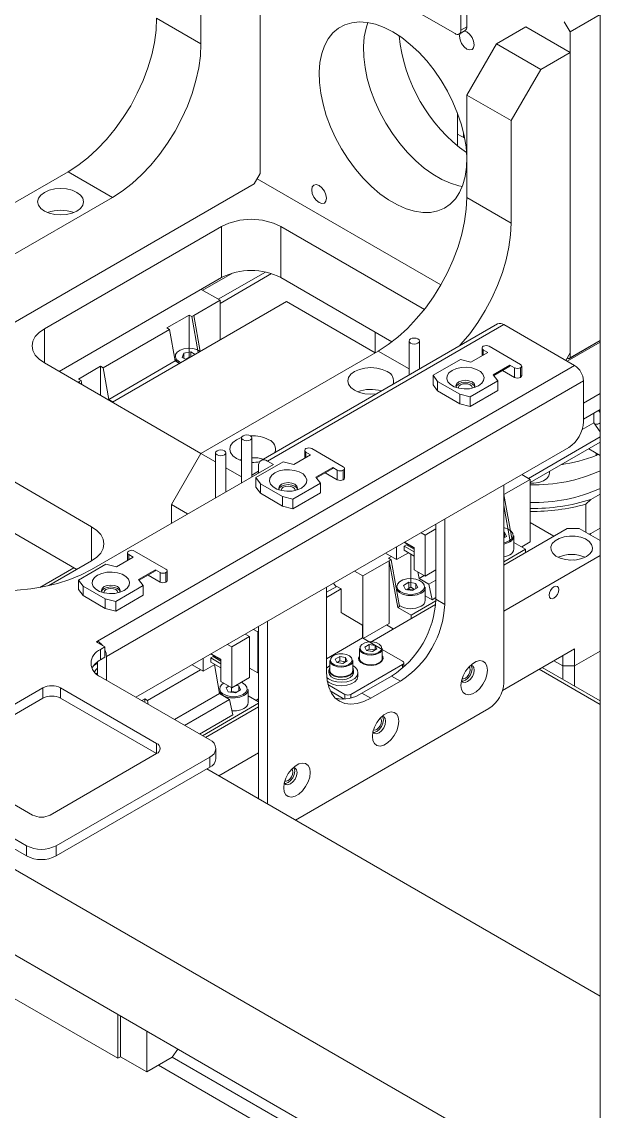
# Model space of a CAD drawing. Header units: millimetres. Extents: x 169 to 14583, y -399 to 10804.
# Drawn here: x 3307 to 3445.5, y 7965 to 8225.6 of the extents above; entities that cross this region are included whole.
import ezdxf

# ---------------------------------------------------------------- set-up
doc = ezdxf.new("R2010")
doc.units = ezdxf.units.MM
doc.header["$LTSCALE"] = 35

msp = doc.modelspace()

# ---------------------------------------------------------------- linework, layer by layer
at = {"color": 7, "linetype": 'Continuous', "lineweight": 18}
for p, q in [((3445.484, 7869.687), (3445.484, 8346.296)), ((3364.061, 8261.184), (3364.061, 8189.329)), ((3349.919, 8220.359), (3349.919, 8244.855)), ((3378.203, 8241.589), (3410.73, 8222.812)), ((3412.144, 8223.628), (3412.144, 8237.65)), ((3413.559, 8224.445), (3413.559, 8238.466)), ((3445.484, 8227.366), (3438.307, 8223.222)), ((3339.312, 8226.482), (3349.919, 8220.359)), ((3412.144, 8223.628), (3413.559, 8224.445)), ((3420.63, 8220.364), (3427.701, 8224.446)), ((3427.701, 8224.446), (3438.307, 8218.323)), ((3438.307, 8223.222), (3436.893, 8225.672)), ((3411.73, 8222.713), (3413.144, 8223.529)), ((3438.307, 8223.222), (3438.307, 8145.243)), ((3413.559, 8208.117), (3420.63, 8220.364)), ((3420.63, 8220.364), (3431.236, 8214.241)), ((3431.236, 8214.241), (3438.307, 8218.323)), ((3438.307, 8218.323), (3438.307, 8146.467)), ((3431.236, 8214.241), (3424.165, 8201.994)), ((3424.165, 8201.994), (3413.559, 8208.117)), ((3413.559, 8183.62), (3413.559, 8208.117)), ((3411.295, 8195.982), (3411.295, 8203.9)), ((3424.165, 8177.497), (3424.165, 8201.994)), ((3411.295, 8198.797), (3413.044, 8197.787)), ((3412.793, 8198.985), (3412.793, 8197.932)), ((3275.673, 8165.247), (3318.099, 8189.739)), ((3328.706, 8183.616), (3318.099, 8189.739)), ((3362.647, 8186.879), (3364.061, 8189.329)), ((3407.344, 8162.709), (3363.354, 8188.104)), ((3362.647, 8186.879), (3291.714, 8145.93)), ((3286.279, 8159.124), (3328.706, 8183.616)), ((3413.559, 8183.62), (3424.165, 8177.497)), ((3312.442, 8152.182), (3354.869, 8176.674)), ((3354.869, 8164.426), (3354.869, 8176.674)), ((3369.011, 8176.674), (3403.386, 8156.83)), ((3369.011, 8176.674), (3369.011, 8164.426)), ((3315.98, 8141.976), (3354.869, 8164.426)), ((3357.435, 8165.498), (3350.344, 8161.404)), ((3365.337, 8165.774), (3354.057, 8159.261)), ((3366.796, 8165.391), (3354.48, 8158.281)), ((3366.796, 8165.391), (3354.48, 8158.281)), ((3369.011, 8164.426), (3395.622, 8149.064)), ((3349.989, 8161.609), (3354.48, 8159.017)), ((3354.48, 8159.017), (3348.187, 8155.384)), ((3354.48, 8159.017), (3354.48, 8149.506)), ((3370.425, 8158.711), (3328.708, 8134.628)), ((3391.634, 8146.467), (3370.425, 8158.711)), ((3347.091, 8155.486), (3341.787, 8152.424)), ((3347.727, 8155.118), (3347.091, 8155.486)), ((3347.091, 8145.442), (3347.091, 8155.486)), ((3348.187, 8155.384), (3347.727, 8155.118)), ((3347.727, 8155.118), (3349.277, 8146.503)), ((3348.187, 8155.384), (3349.736, 8146.768)), ((3312.442, 8152.182), (3312.442, 8144.018)), ((3342.424, 8152.057), (3326.514, 8142.872)), ((3341.787, 8152.424), (3342.424, 8152.057)), ((3343.784, 8144.494), (3342.424, 8152.057)), ((3420.898, 8153.358), (3364.329, 8120.702)), ((3422.397, 8153.21), (3365.829, 8120.553)), ((3391.638, 8151.364), (3391.638, 8146.47)), ((3422.397, 8153.21), (3439.368, 8143.413)), ((3399.722, 8149.249), (3399.722, 8141.134)), ((3402.222, 8142.577), (3402.222, 8149.249)), ((3445.484, 8148.978), (3437.607, 8144.43)), ((3445.484, 8149.386), (3437.954, 8145.038)), ((3438.307, 8145.243), (3445.484, 8149.386)), ((3345.387, 8145.363), (3345.813, 8146.357)), ((3345.813, 8146.357), (3347.516, 8146.641)), ((3345.813, 8145.127), (3345.813, 8146.357)), ((3348.535, 8146.075), (3347.516, 8146.641)), ((3347.516, 8145.486), (3347.516, 8146.641)), ((3349.919, 8122.386), (3392.345, 8146.878)), ((3399.722, 8142.62), (3392.345, 8146.878)), ((3414.549, 8144.23), (3418.579, 8146.556)), ((3417.19, 8147.597), (3417.19, 8145.755)), ((3418.579, 8146.556), (3417.483, 8147.189)), ((3417.483, 8147.189), (3417.483, 8145.924)), ((3418.897, 8148.006), (3426.393, 8143.679)), ((3437.25, 8144.636), (3438.307, 8146.467)), ((3349.918, 8122.384), (3312.442, 8144.018)), ((3325.877, 8143.24), (3320.574, 8140.178)), ((3325.17, 8077.488), (3439.368, 8143.413)), ((3326.514, 8142.872), (3325.877, 8143.24)), ((3325.877, 8136.262), (3325.877, 8143.24)), ((3343.784, 8144.494), (3327.874, 8135.31)), ((3344.791, 8143.913), (3343.784, 8144.494)), ((3344.803, 8144.274), (3345.136, 8144.112)), ((3345.387, 8145.363), (3346.364, 8144.821)), ((3347.091, 8145.442), (3346.185, 8144.92)), ((3347.265, 8145.341), (3347.091, 8145.442)), ((3405.462, 8141.066), (3412.038, 8144.862)), ((3412.038, 8144.862), (3414.549, 8144.23)), ((3423.882, 8143.495), (3419.852, 8141.168)), ((3419.981, 8140.998), (3423.882, 8143.25)), ((3424.978, 8142.862), (3423.882, 8143.495)), ((3423.882, 8143.495), (3423.882, 8143.25)), ((3426.686, 8140.984), (3426.686, 8143.27)), ((3437.954, 8145.038), (3437.6, 8145.243)), ((3437.954, 8145.038), (3438.307, 8145.243)), ((3326.514, 8142.872), (3327.874, 8135.31)), ((3406.558, 8139.617), (3405.462, 8141.066)), ((3405.462, 8141.066), (3405.462, 8138.78)), ((3419.852, 8141.168), (3420.948, 8139.719)), ((3422.114, 8142.229), (3424.978, 8140.576)), ((3424.978, 8140.576), (3424.978, 8142.862)), ((3426.393, 8142.862), (3426.393, 8140.576)), ((3320.751, 8139.546), (3320.47, 8139.384)), ((3320.574, 8140.178), (3321.21, 8139.811)), ((3321.21, 8139.811), (3320.751, 8139.546)), ((3320.751, 8139.222), (3320.751, 8139.546)), ((3320.751, 8139.546), (3320.816, 8139.184)), ((3321.382, 8138.857), (3321.21, 8139.811)), ((3441.489, 8139.739), (3327.292, 8073.814)), ((3405.462, 8138.78), (3406.558, 8137.331)), ((3411.862, 8136.555), (3406.558, 8139.617)), ((3406.558, 8139.617), (3406.558, 8137.331)), ((3420.948, 8139.719), (3414.372, 8135.923)), ((3420.948, 8139.719), (3420.948, 8137.433)), ((3441.489, 8139.739), (3441.489, 8129.94)), ((3411.862, 8134.269), (3406.558, 8137.331)), ((3414.372, 8135.923), (3411.862, 8136.555)), ((3411.862, 8136.555), (3411.862, 8134.269)), ((3420.948, 8137.433), (3414.372, 8133.636)), ((3414.372, 8135.923), (3414.372, 8133.636)), ((3445.484, 8136.729), (3441.489, 8134.423)), ((3327.874, 8135.31), (3328.881, 8134.728)), ((3411.862, 8134.269), (3414.372, 8133.636)), ((3445.484, 8132.892), (3441.489, 8130.585)), ((3443.964, 8132.014), (3443.964, 8129.727)), ((3445.061, 8132.647), (3445.484, 8132.197)), ((3443.964, 8129.727), (3441.191, 8128.126)), ((3443.964, 8129.727), (3445.484, 8127.533)), ((3359.629, 8126.104), (3359.629, 8115.342)), ((3362.129, 8116.785), (3362.129, 8126.104)), ((3445.484, 8126.319), (3428.303, 8116.4)), ((3445.484, 8125.094), (3428.726, 8115.419)), ((3445.484, 8125.094), (3428.726, 8115.419)), ((3291.229, 8123.608), (3323.756, 8104.83)), ((3334.365, 8064.016), (3437.954, 8123.816)), ((3342.848, 8110.138), (3349.919, 8122.386)), ((3349.919, 8122.386), (3353.407, 8120.372)), ((3353.407, 8122.512), (3353.407, 8111.749)), ((3355.907, 8113.193), (3355.907, 8122.512)), ((3374.764, 8123.105), (3374.764, 8121.262)), ((3376.153, 8122.064), (3375.057, 8122.697)), ((3375.057, 8122.697), (3375.057, 8121.431)), ((3376.471, 8123.513), (3383.966, 8119.186)), ((3445.484, 8121.906), (3442.724, 8123.5)), ((3444.516, 8122.466), (3444.516, 8121.876)), ((3363.036, 8116.574), (3369.612, 8120.37)), ((3365.829, 8120.553), (3367.243, 8119.737)), ((3369.612, 8120.37), (3372.122, 8119.737)), ((3372.122, 8119.737), (3376.153, 8122.064)), ((3444.516, 8121.876), (3445.026, 8122.171)), ((3367.243, 8119.737), (3323.756, 8094.632)), ((3355.907, 8118.929), (3359.629, 8116.78)), ((3362.129, 8117.188), (3363.708, 8118.1)), ((3363.708, 8117.696), (3363.708, 8119.328)), ((3381.456, 8119.003), (3377.425, 8116.676)), ((3377.554, 8116.505), (3381.456, 8118.758)), ((3379.688, 8117.737), (3382.552, 8116.084)), ((3382.552, 8118.37), (3381.456, 8119.003)), ((3381.456, 8119.003), (3381.456, 8118.758)), ((3382.552, 8116.084), (3382.552, 8118.37)), ((3383.966, 8118.37), (3383.966, 8116.084)), ((3384.259, 8116.492), (3384.259, 8118.778)), ((3426.705, 8117.322), (3428.726, 8116.155)), ((3433.365, 8117.68), (3433.365, 8118.097)), ((3284.158, 8115.442), (3320.219, 8094.624)), ((3364.132, 8115.125), (3363.036, 8116.574)), ((3363.036, 8116.574), (3363.036, 8114.288)), ((3369.435, 8112.063), (3364.132, 8115.125)), ((3364.132, 8115.125), (3364.132, 8112.838)), ((3378.521, 8115.227), (3371.945, 8111.43)), ((3377.425, 8116.676), (3378.521, 8115.227)), ((3378.521, 8115.227), (3378.521, 8112.94)), ((3422.397, 8067.473), (3422.397, 8114.836)), ((3428.726, 8116.155), (3422.433, 8112.522)), ((3428.726, 8116.155), (3428.726, 8101.184)), ((3363.036, 8114.288), (3364.132, 8112.838)), ((3369.435, 8109.777), (3364.132, 8112.838)), ((3371.945, 8111.43), (3369.435, 8112.063)), ((3369.435, 8112.063), (3369.435, 8109.777)), ((3378.521, 8112.94), (3371.945, 8109.144)), ((3422.433, 8112.522), (3422.397, 8112.502)), ((3422.433, 8112.522), (3424.391, 8101.636)), ((3443.269, 8111.358), (3445.484, 8112.637)), ((3346.732, 8107.896), (3342.848, 8110.138)), ((3342.848, 8105.654), (3342.848, 8110.138)), ((3369.435, 8109.777), (3371.945, 8109.144)), ((3371.945, 8111.43), (3371.945, 8109.144)), ((3422.397, 8109.898), (3423.948, 8101.277)), ((3443.269, 8111.358), (3442.051, 8110.247)), ((3442.051, 8110.247), (3442.051, 8103.481)), ((3323.756, 8096.666), (3323.756, 8104.83)), ((3406.134, 8104.299), (3403.588, 8102.829)), ((3406.134, 8105.447), (3406.134, 8087.479)), ((3408.255, 8106.672), (3408.255, 8086.255)), ((3422.397, 8095.641), (3437.6, 8104.418)), ((3434.418, 8102.58), (3428.726, 8105.866)), ((3440.429, 8104.418), (3437.6, 8104.418)), ((3445.484, 8101.499), (3440.429, 8104.418)), ((3445.484, 8104.472), (3443.269, 8103.193)), ((3403.588, 8102.829), (3402.594, 8103.404)), ((3403.588, 8093.031), (3403.588, 8102.829)), ((3422.591, 8103.509), (3422.397, 8103.539)), ((3422.397, 8102.144), (3423.049, 8102.521)), ((3422.591, 8103.509), (3423.049, 8102.521)), ((3422.591, 8102.256), (3422.591, 8103.509)), ((3424.837, 8099.519), (3424.837, 8102.622)), ((3442.763, 8103.07), (3443.269, 8103.193)), ((3442.809, 8103.044), (3443.269, 8103.193)), ((3443.269, 8103.193), (3442.991, 8102.939)), ((3334.044, 8099.021), (3341.54, 8094.694)), ((3396.729, 8096.991), (3396.729, 8100.018)), ((3398.563, 8101.076), (3400.972, 8099.685)), ((3400.972, 8099.685), (3398.563, 8101.076)), ((3399.134, 8100.501), (3398.568, 8100.175)), ((3398.568, 8100.175), (3398.568, 8099.195)), ((3400.972, 8098.787), (3398.568, 8100.175)), ((3400.972, 8097.807), (3398.568, 8099.195)), ((3400.972, 8099.849), (3398.704, 8101.158)), ((3400.972, 8099.44), (3399.134, 8100.501)), ((3400.972, 8099.849), (3400.972, 8094.541)), ((3422.397, 8096.458), (3427.63, 8099.479)), ((3424.837, 8101.091), (3427.63, 8099.479)), ((3428.726, 8101.184), (3426.701, 8100.015)), ((3427.63, 8099.479), (3427.63, 8098.662)), ((3323.756, 8096.666), (3313.531, 8090.763)), ((3329.696, 8095.245), (3333.726, 8097.572)), ((3332.337, 8098.613), (3332.337, 8096.77)), ((3333.726, 8097.572), (3332.63, 8098.205)), ((3332.63, 8098.205), (3332.63, 8096.939)), ((3394.997, 8096.684), (3388.704, 8093.051)), ((3394.113, 8098.508), (3394.113, 8098.501)), ((3394.113, 8098.501), (3396.729, 8096.991)), ((3395.492, 8097.705), (3394.82, 8097.317)), ((3394.82, 8097.317), (3395.457, 8096.949)), ((3395.457, 8096.949), (3394.997, 8096.684)), ((3394.997, 8081.713), (3394.997, 8096.684)), ((3394.997, 8096.684), (3397.013, 8085.477)), ((3397.473, 8085.742), (3395.457, 8096.949)), ((3399.558, 8098.623), (3396.729, 8096.991)), ((3400.124, 8090.335), (3400.124, 8098.297)), ((3422.397, 8084.62), (3445.484, 8097.948)), ((3311.361, 8090.325), (3319.513, 8095.031)), ((3320.609, 8092.082), (3327.186, 8095.878)), ((3327.186, 8095.878), (3329.696, 8095.245)), ((3339.03, 8094.51), (3334.999, 8092.184)), ((3335.128, 8092.013), (3339.03, 8094.265)), ((3340.126, 8093.878), (3339.03, 8094.51)), ((3339.03, 8094.51), (3339.03, 8094.265)), ((3340.126, 8091.591), (3340.126, 8093.878)), ((3341.54, 8093.878), (3341.54, 8091.591)), ((3341.833, 8092), (3341.833, 8094.286)), ((3386.682, 8094.218), (3388.704, 8093.051)), ((3400.972, 8094.541), (3403.588, 8093.031)), ((3401.833, 8094.044), (3402.12, 8092.448)), ((3406.134, 8094.5), (3403.588, 8093.031)), ((3321.705, 8090.632), (3320.609, 8092.082)), ((3320.609, 8092.082), (3320.609, 8089.795)), ((3334.999, 8092.184), (3336.095, 8090.735)), ((3337.262, 8093.245), (3340.126, 8091.591)), ((3382.263, 8090.477), (3381.674, 8091.327)), ((3388.704, 8093.051), (3388.704, 8078.15)), ((3399.665, 8091.528), (3398.411, 8090.804)), ((3401.377, 8091.263), (3399.665, 8091.528)), ((3399.665, 8089.895), (3399.665, 8091.528)), ((3401.377, 8091.263), (3401.836, 8090.275)), ((3401.377, 8090.01), (3401.377, 8091.263)), ((3403.359, 8093.163), (3402.12, 8092.448)), ((3402.12, 8092.448), (3404.492, 8091.079)), ((3406.134, 8092.027), (3404.492, 8091.079)), ((3405.25, 8087.375), (3404.492, 8091.079)), ((3320.609, 8089.795), (3321.705, 8088.346)), ((3327.009, 8087.571), (3321.705, 8090.632)), ((3321.705, 8090.632), (3321.705, 8088.346)), ((3336.095, 8090.735), (3329.519, 8086.938)), ((3336.095, 8090.735), (3336.095, 8088.448)), ((3382.411, 8090.562), (3379.971, 8089.154)), ((3379.971, 8069.927), (3379.971, 8090.344)), ((3383.471, 8089.95), (3379.971, 8087.929)), ((3383.471, 8089.95), (3382.411, 8090.562)), ((3383.471, 8089.95), (3383.471, 8084.572)), ((3398.87, 8089.816), (3398.411, 8090.804)), ((3400.582, 8089.551), (3398.87, 8089.816)), ((3400.124, 8090.335), (3399.149, 8089.772)), ((3399.665, 8089.895), (3399.388, 8089.736)), ((3400.859, 8089.71), (3399.665, 8089.895)), ((3401.032, 8089.81), (3400.124, 8090.335)), ((3400.582, 8089.551), (3401.836, 8090.275)), ((3403.624, 8087.273), (3403.624, 8090.376)), ((3327.009, 8085.285), (3321.705, 8088.346)), ((3329.519, 8086.938), (3327.009, 8087.571)), ((3327.009, 8087.571), (3327.009, 8085.285)), ((3336.095, 8088.448), (3329.519, 8084.652)), ((3329.519, 8086.938), (3329.519, 8084.652)), ((3390.401, 8077.17), (3406.081, 8086.222)), ((3400.194, 8083.64), (3406.128, 8087.066)), ((3405.25, 8087.375), (3403.624, 8088.314)), ((3406.134, 8087.886), (3405.25, 8087.375)), ((3406.134, 8087.479), (3408.255, 8086.255)), ((3327.009, 8085.285), (3329.519, 8084.652)), ((3383.678, 8084.114), (3388.391, 8081.393)), ((3397.473, 8085.742), (3397.013, 8085.477)), ((3397.013, 8085.477), (3400.194, 8083.64)), ((3400.194, 8083.64), (3400.194, 8082.824)), ((3363.708, 8039.728), (3363.708, 8080.955)), ((3365.829, 8038.503), (3365.829, 8082.18)), ((3388.598, 8078.211), (3388.598, 8080.935)), ((3394.997, 8081.713), (3388.765, 8078.115)), ((3395.951, 8080.374), (3394.315, 8081.319)), ((3357.273, 8076.092), (3361.516, 8078.541)), ((3360.521, 8079.115), (3361.516, 8078.541)), ((3361.516, 8078.541), (3361.516, 8068.743)), ((3363.495, 8079.684), (3362.501, 8080.258)), ((3363.708, 8079.807), (3363.495, 8079.684)), ((3363.495, 8069.886), (3363.495, 8079.684)), ((3388.598, 8078.211), (3379.971, 8073.231)), ((3393.308, 8075.492), (3388.598, 8078.211)), ((3224.761, 8076.672), (3308.2, 8028.503)), ((3324.817, 8077.284), (3325.17, 8077.488)), ((3326.938, 8076.059), (3324.817, 8077.284)), ((3325.17, 8077.488), (3325.17, 8077.08)), ((3325.877, 8075.447), (3326.938, 8076.059)), ((3325.877, 8075.447), (3325.877, 8072.997)), ((3326.938, 8076.059), (3326.938, 8073.61)), ((3356.278, 8076.666), (3357.273, 8076.092)), ((3357.273, 8076.092), (3357.273, 8066.294)), ((3387.828, 8075.681), (3387.828, 8073.354)), ((3390.195, 8076.628), (3389.15, 8076.024)), ((3389.533, 8075.2), (3389.15, 8076.024)), ((3390.195, 8075.566), (3389.555, 8075.197)), ((3391.623, 8076.407), (3390.195, 8076.628)), ((3390.195, 8075.566), (3390.195, 8076.628)), ((3391.6, 8075.349), (3390.195, 8075.566)), ((3390.96, 8074.979), (3392.005, 8075.583)), ((3391.623, 8076.407), (3392.005, 8075.583)), ((3391.623, 8075.362), (3391.623, 8076.407)), ((3393.328, 8073.354), (3393.328, 8075.681)), ((3398.179, 8072.68), (3393.328, 8075.481)), ((3439.368, 8075.636), (3422.102, 8065.669)), ((3439.368, 8075.636), (3439.368, 8071.554)), ((3224.761, 8074.222), (3308.2, 8026.054)), ((3325.877, 8072.997), (3326.938, 8073.61)), ((3327.292, 8073.814), (3327.292, 8068.099)), ((3350.414, 8073.281), (3350.414, 8070.253)), ((3352.247, 8074.339), (3354.657, 8072.948)), ((3354.657, 8072.948), (3352.247, 8074.339)), ((3352.252, 8073.437), (3352.818, 8073.764)), ((3352.252, 8072.458), (3352.252, 8073.437)), ((3354.657, 8072.05), (3352.252, 8073.437)), ((3354.657, 8073.111), (3352.389, 8074.421)), ((3354.657, 8072.703), (3352.818, 8073.764)), ((3354.657, 8067.804), (3354.657, 8073.111)), ((3380.757, 8072.824), (3380.757, 8070.497)), ((3383.124, 8073.77), (3382.079, 8073.167)), ((3382.461, 8072.343), (3382.079, 8073.167)), ((3384.552, 8073.549), (3383.124, 8073.77)), ((3383.124, 8072.709), (3383.124, 8073.77)), ((3384.552, 8073.549), (3384.934, 8072.725)), ((3384.552, 8072.504), (3384.552, 8073.549)), ((3386.257, 8070.497), (3386.257, 8072.824)), ((3387.628, 8073.354), (3387.628, 8073.19)), ((3390.96, 8074.979), (3389.533, 8075.2)), ((3393.528, 8073.19), (3393.528, 8073.354)), ((3436.54, 8071.554), (3436.54, 8074.004)), ((3439.368, 8071.554), (3445.484, 8075.085)), ((3324.252, 8071.643), (3325.17, 8072.174)), ((3325.17, 8072.53), (3325.17, 8069.383)), ((3349.813, 8070.6), (3337.12, 8063.273)), ((3347.798, 8071.764), (3347.798, 8071.77)), ((3350.414, 8070.253), (3347.798, 8071.764)), ((3350.414, 8070.253), (3353.243, 8071.886)), ((3354.657, 8071.07), (3352.252, 8072.458)), ((3354.391, 8064.895), (3353.143, 8071.829)), ((3361.516, 8071.029), (3363.495, 8069.886)), ((3379.971, 8071.005), (3380.678, 8071.558)), ((3380.557, 8070.497), (3380.557, 8069.925)), ((3380.678, 8071.558), (3380.757, 8071.602)), ((3383.889, 8072.122), (3382.461, 8072.343)), ((3383.124, 8072.709), (3382.484, 8072.339)), ((3384.529, 8072.491), (3383.124, 8072.709)), ((3383.889, 8072.122), (3384.934, 8072.725)), ((3398.179, 8071.864), (3385.805, 8064.72)), ((3386.457, 8069.925), (3386.457, 8070.497)), ((3398.179, 8071.028), (3398.179, 8071.864)), ((3398.472, 8071.289), (3398.472, 8072.272)), ((3430.882, 8070.738), (3445.484, 8062.308)), ((3445.484, 8063.153), (3431.614, 8071.16)), ((3434.418, 8072.779), (3436.54, 8071.554)), ((3439.368, 8071.554), (3436.54, 8071.554)), ((3436.54, 8068.317), (3436.54, 8071.554)), ((3439.368, 8071.554), (3439.368, 8066.684)), ((3324.838, 8069.654), (3325.17, 8069.846)), ((3352.04, 8053.812), (3325.877, 8068.916)), ((3357.273, 8066.294), (3354.657, 8067.804)), ((3357.273, 8066.294), (3361.516, 8068.743)), ((3363.708, 8070.008), (3363.495, 8069.886)), ((3387.507, 8069.108), (3387.507, 8069.925)), ((3395.527, 8069.108), (3388.456, 8065.026)), ((3397.649, 8067.884), (3390.578, 8063.802)), ((3397.649, 8067.884), (3395.527, 8069.108)), ((3312.089, 8066.262), (3286.633, 8051.567)), ((3312.089, 8063.813), (3312.089, 8066.262)), ((3339.312, 8052.996), (3316.331, 8066.262)), ((3316.331, 8066.262), (3316.331, 8063.813)), ((3356.613, 8066.675), (3355.985, 8066.312)), ((3356.443, 8065.324), (3355.985, 8066.312)), ((3358.156, 8065.059), (3356.443, 8065.324)), ((3357.238, 8065.403), (3356.962, 8065.243)), ((3357.238, 8065.403), (3357.238, 8066.314)), ((3358.432, 8065.218), (3357.238, 8065.403)), ((3358.156, 8065.059), (3359.41, 8065.782)), ((3358.951, 8066.771), (3358.28, 8066.875)), ((3358.951, 8066.771), (3359.41, 8065.782)), ((3358.951, 8065.517), (3358.951, 8066.771)), ((3361.197, 8062.781), (3361.197, 8065.884)), ((3384.39, 8064.72), (3380.302, 8067.08)), ((3384.211, 8063.599), (3380.859, 8065.534)), ((3388.456, 8065.026), (3390.578, 8063.802)), ((3312.089, 8063.813), (3286.633, 8049.118)), ((3339.312, 8050.546), (3316.331, 8063.813)), ((3336.484, 8063.64), (3335.75, 8063.216)), ((3337.12, 8063.273), (3336.484, 8063.64)), ((3336.484, 8062.793), (3336.484, 8063.64)), ((3337.12, 8063.273), (3337.29, 8062.327)), ((3354.391, 8064.895), (3343.617, 8058.675)), ((3356.763, 8063.525), (3345.989, 8057.306)), ((3350.283, 8054.827), (3363.708, 8062.577)), ((3356.763, 8063.525), (3354.391, 8064.895)), ((3356.763, 8063.525), (3357.52, 8059.822)), ((3361.197, 8064.353), (3363.708, 8062.904)), ((3363.708, 8063.65), (3363.061, 8063.277)), ((3384.39, 8063.615), (3384.39, 8064.72)), ((3385.805, 8064.72), (3385.805, 8063.884)), ((3357.52, 8059.822), (3349.575, 8055.235)), ((3350.99, 8054.419), (3363.708, 8061.761)), ((3372.558, 8034.619), (3418.862, 8061.349)), ((3427.358, 7952.366), (3243.146, 8058.709)), ((3339.312, 8050.546), (3339.312, 8052.996)), ((3313.857, 8035.851), (3339.312, 8050.546)), ((3315.271, 8028.503), (3352.04, 8049.73)), ((3352.04, 8047.28), (3352.04, 8049.73)), ((3353.505, 8049.321), (3353.505, 8051.771)), ((3354.171, 8045.233), (3363.708, 8050.739)), ((3286.633, 8049.118), (3309.614, 8035.851)), ((3315.271, 8026.054), (3352.04, 8047.28)), ((3445.484, 7992.519), (3351.333, 8046.872)), ((3238.196, 8041.153), (3427.358, 7931.952)), ((3308.2, 8026.054), (3308.2, 8028.503)), ((3315.271, 8028.503), (3315.271, 8026.054)), ((3302.614, 7993.499), (3330.049, 7977.66)), ((3330.049, 7977.66), (3330.049, 7988.128)), ((3330.65, 7987.781), (3330.65, 7978.007)), ((3336.944, 7974.374), (3336.944, 7984.148)), ((3344.402, 7979.842), (3343.06, 7977.905)), ((3330.65, 7978.007), (3330.049, 7977.66)), ((3330.65, 7978.007), (3336.944, 7974.374)), ((3343.06, 7977.905), (3336.944, 7974.374)), ((3343.06, 7977.905), (3441.571, 7921.036)), ((3339.736, 7975.986), (3403.866, 7938.965))]:
    msp.add_line(p, q, dxfattribs=at)
at = {"color": 7, "linetype": 'Continuous', "lineweight": 18, "flags": 128}
for points in [[(3318.099, 8189.739), (3320.474, 8191.265), (3322.82, 8193.079), (3325.105, 8195.159), (3327.303, 8197.479), (3329.385, 8200.009), (3331.325, 8202.719), (3333.099, 8205.574), (3334.684, 8208.537), (3336.061, 8211.572), (3337.212, 8214.641), (3338.122, 8217.704), (3338.781, 8220.724), (3339.179, 8223.662), (3339.312, 8226.482)], [(3395.881, 8223.218), (3397.972, 8221.868), (3400.033, 8220.25), (3402.036, 8218.387), (3403.953, 8216.306), (3405.757, 8214.035), (3407.421, 8211.606), (3408.924, 8209.054), (3410.244, 8206.414), (3411.362, 8203.723), (3412.263, 8201.02), (3412.933, 8198.341), (3413.365, 8195.726), (3413.551, 8193.209), (3413.489, 8190.827), (3413.18, 8188.614), (3412.627, 8186.599), (3411.84, 8184.812), (3410.829, 8183.278), (3409.608, 8182.018), (3408.194, 8181.05), (3406.608, 8180.387), (3404.871, 8180.038), (3403.007, 8180.01), (3401.044, 8180.301), (3399.008, 8180.908), (3396.928, 8181.823), (3394.834, 8183.032), (3392.754, 8184.518), (3390.718, 8186.262), (3388.755, 8188.237), (3386.891, 8190.417), (3385.154, 8192.771), (3383.568, 8195.266), (3382.154, 8197.867), (3380.933, 8200.537), (3379.922, 8203.239), (3379.134, 8205.935), (3378.582, 8208.586), (3378.273, 8211.157), (3378.211, 8213.61), (3378.397, 8215.912), (3378.828, 8218.03), (3379.499, 8219.934), (3380.4, 8221.597), (3381.518, 8222.997), (3382.838, 8224.113), (3384.341, 8224.93), (3386.005, 8225.437), (3387.809, 8225.626), (3389.726, 8225.494), (3391.729, 8225.044), (3393.79, 8224.282), (3395.881, 8223.218)], [(3412.503, 8186.26), (3411.65, 8186.424), (3409.615, 8187.031), (3407.535, 8187.946), (3405.44, 8189.155), (3403.361, 8190.641), (3401.325, 8192.385), (3399.361, 8194.36), (3397.498, 8196.541), (3395.761, 8198.895), (3394.174, 8201.389), (3392.76, 8203.99), (3391.539, 8206.66), (3390.528, 8209.362), (3389.741, 8212.058), (3389.189, 8214.709), (3388.88, 8217.28), (3388.818, 8219.733), (3389.004, 8222.035), (3389.435, 8224.153), (3389.866, 8225.473)], [(3412.503, 8186.26), (3411.65, 8186.424), (3409.615, 8187.031), (3407.535, 8187.946), (3405.44, 8189.155), (3403.361, 8190.641), (3401.325, 8192.385), (3399.361, 8194.36), (3397.498, 8196.541), (3395.761, 8198.895), (3394.174, 8201.389), (3392.76, 8203.99), (3391.539, 8206.66), (3390.528, 8209.362), (3389.741, 8212.058), (3389.189, 8214.709), (3388.88, 8217.28), (3388.818, 8219.733), (3389.004, 8222.035), (3389.435, 8224.153), (3389.866, 8225.473)], [(3412.99, 8223.44), (3413.559, 8223.22), (3414.235, 8222.674), (3414.809, 8221.9), (3415.192, 8221.017), (3415.326, 8220.158), (3415.192, 8219.455), (3414.809, 8219.014), (3414.235, 8218.902), (3413.559, 8219.137), (3412.882, 8219.683), (3412.309, 8220.457), (3411.925, 8221.34), (3411.791, 8222.199), (3411.885, 8222.802)], [(3349.919, 8220.359), (3349.786, 8217.539), (3349.387, 8214.601), (3348.729, 8211.581), (3347.818, 8208.517), (3346.668, 8205.449), (3345.291, 8202.414), (3343.706, 8199.45), (3341.932, 8196.596), (3339.992, 8193.886), (3337.91, 8191.356), (3335.712, 8189.036), (3333.426, 8186.956), (3331.081, 8185.142), (3328.706, 8183.616)], [(3320.221, 8184.841), (3319.081, 8185.346), (3317.755, 8185.663), (3316.331, 8185.771), (3314.908, 8185.663), (3313.581, 8185.346), (3312.442, 8184.841), (3311.568, 8184.183), (3311.019, 8183.418), (3310.831, 8182.596), (3311.019, 8181.774), (3311.568, 8181.008), (3312.442, 8180.351), (3313.581, 8179.846), (3314.908, 8179.529), (3316.331, 8179.421), (3317.755, 8179.529), (3319.081, 8179.846), (3320.221, 8180.351), (3321.095, 8181.008), (3321.644, 8181.774), (3321.831, 8182.596), (3321.644, 8183.418), (3321.095, 8184.183), (3320.221, 8184.841)], [(3378.203, 8186.472), (3378.88, 8185.926), (3379.453, 8185.153), (3379.836, 8184.269), (3379.971, 8183.41), (3379.836, 8182.707), (3379.453, 8182.266), (3378.88, 8182.154), (3378.203, 8182.39), (3377.527, 8182.936), (3376.953, 8183.709), (3376.57, 8184.593), (3376.436, 8185.451), (3376.57, 8186.155), (3376.953, 8186.596), (3377.527, 8186.707), (3378.203, 8186.472)], [(3392.345, 8146.878), (3394.721, 8148.403), (3397.066, 8150.217), (3399.352, 8152.297), (3401.549, 8154.617), (3403.632, 8157.148), (3405.572, 8159.858), (3407.345, 8162.712), (3408.931, 8165.676), (3410.307, 8168.711), (3411.458, 8171.779), (3412.368, 8174.843), (3413.027, 8177.862), (3413.425, 8180.801), (3413.559, 8183.62)], [(3424.165, 8177.497), (3424.032, 8174.678), (3423.633, 8171.739), (3422.975, 8168.72), (3422.064, 8165.656), (3420.914, 8162.588), (3419.537, 8159.552), (3417.952, 8156.589), (3416.178, 8153.735), (3414.238, 8151.025), (3412.156, 8148.494), (3411.821, 8148.118)], [(3312.442, 8144.018), (3311.199, 8144.893), (3310.275, 8145.891), (3309.706, 8146.974), (3309.513, 8148.1), (3309.706, 8149.226), (3310.275, 8150.309), (3311.199, 8151.307), (3312.442, 8152.182)], [(3400.088, 8149.759), (3399.817, 8149.525), (3399.722, 8149.249), (3399.817, 8148.973), (3400.088, 8148.739), (3400.494, 8148.582), (3400.972, 8148.528), (3401.45, 8148.582), (3401.856, 8148.739), (3402.127, 8148.973), (3402.222, 8149.249), (3402.127, 8149.525), (3401.856, 8149.759), (3401.45, 8149.916), (3400.972, 8149.971), (3400.494, 8149.916), (3400.088, 8149.759)], [(3349.749, 8146.775), (3349.739, 8146.784), (3348.956, 8147.219), (3347.971, 8147.483), (3346.891, 8147.549), (3345.832, 8147.408), (3344.91, 8147.077), (3344.224, 8146.59), (3343.848, 8146.002), (3343.824, 8145.375), (3344.154, 8144.778), (3344.803, 8144.274), (3344.803, 8144.274)], [(3394.467, 8141.98), (3393.328, 8142.484), (3392.001, 8142.801), (3390.578, 8142.91), (3389.154, 8142.801), (3387.828, 8142.484), (3386.689, 8141.98), (3385.815, 8141.322), (3385.265, 8140.556), (3385.078, 8139.734), (3385.265, 8138.913), (3385.815, 8138.147), (3386.689, 8137.489), (3387.828, 8136.985), (3389.154, 8136.668), (3390.578, 8136.559), (3391.979, 8136.664)], [(3410.037, 8142.221), (3409.273, 8141.632), (3408.827, 8140.942), (3408.736, 8140.208), (3409.008, 8139.489), (3409.619, 8138.843), (3410.52, 8138.322), (3411.639, 8137.969), (3412.885, 8137.813), (3414.157, 8137.865), (3415.352, 8138.123), (3416.373, 8138.564), (3417.137, 8139.153), (3417.583, 8139.843), (3417.674, 8140.577), (3417.403, 8141.296), (3416.791, 8141.942), (3415.89, 8142.463), (3414.771, 8142.816), (3413.525, 8142.972), (3412.253, 8142.92), (3411.058, 8142.662), (3410.037, 8142.221)], [(3411.614, 8139.49), (3411.126, 8139.069), (3410.955, 8138.572), (3411.103, 8138.109)], [(3411.614, 8139.025), (3411.126, 8138.603), (3410.991, 8138.339)], [(3414.842, 8137.985), (3414.855, 8138.106), (3414.729, 8138.471), (3414.372, 8138.78), (3413.836, 8138.986), (3413.205, 8139.059), (3412.574, 8138.986), (3412.038, 8138.78), (3411.681, 8138.471), (3411.555, 8138.106), (3411.568, 8137.985)], [(3415.307, 8138.109), (3415.455, 8138.572), (3415.284, 8139.069), (3414.796, 8139.49), (3414.066, 8139.772), (3413.205, 8139.871), (3412.344, 8139.772), (3411.614, 8139.49)], [(3415.419, 8138.339), (3415.284, 8138.603), (3414.796, 8139.025), (3414.066, 8139.306), (3413.205, 8139.405), (3412.344, 8139.306), (3411.614, 8139.025)], [(3359.637, 8126.187), (3359.543, 8126.156), (3358.404, 8125.651), (3357.53, 8124.994), (3356.981, 8124.228), (3356.793, 8123.406), (3356.981, 8122.585), (3357.53, 8121.819), (3358.404, 8121.161), (3359.543, 8120.657), (3359.629, 8120.629)], [(3359.995, 8126.614), (3359.724, 8126.38), (3359.629, 8126.104), (3359.724, 8125.828), (3359.995, 8125.594), (3360.401, 8125.437), (3360.879, 8125.382), (3361.358, 8125.437), (3361.763, 8125.594), (3362.034, 8125.828), (3362.129, 8126.104), (3362.034, 8126.38), (3361.763, 8126.614), (3361.358, 8126.771), (3360.879, 8126.826), (3360.401, 8126.771), (3359.995, 8126.614)], [(3355.541, 8122.002), (3355.811, 8122.236), (3355.907, 8122.512), (3355.811, 8122.788), (3355.541, 8123.022), (3355.135, 8123.178), (3354.657, 8123.233), (3354.178, 8123.178), (3353.773, 8123.022), (3353.502, 8122.788), (3353.407, 8122.512), (3353.502, 8122.236), (3353.773, 8122.002), (3354.178, 8121.845), (3354.657, 8121.79), (3355.135, 8121.845), (3355.541, 8122.002)], [(3359.629, 8120.958), (3359.543, 8120.93), (3359.169, 8120.793)], [(3367.611, 8117.729), (3366.847, 8117.14), (3366.401, 8116.45), (3366.31, 8115.716), (3366.581, 8114.996), (3367.192, 8114.35), (3368.094, 8113.83), (3369.213, 8113.477), (3370.459, 8113.321), (3371.731, 8113.373), (3372.926, 8113.63), (3373.947, 8114.072), (3374.711, 8114.661), (3375.156, 8115.351), (3375.247, 8116.085), (3374.976, 8116.804), (3374.365, 8117.45), (3373.463, 8117.971), (3372.344, 8118.323), (3371.098, 8118.48), (3369.826, 8118.427), (3368.632, 8118.17), (3367.611, 8117.729)], [(3428.726, 8115.237), (3429.591, 8115.242), (3430.815, 8115.431), (3431.887, 8115.821), (3432.714, 8116.375), (3433.22, 8117.045), (3433.365, 8117.68)], [(3369.188, 8114.998), (3368.7, 8114.576), (3368.529, 8114.079), (3368.676, 8113.616)], [(3369.188, 8114.532), (3368.7, 8114.111), (3368.565, 8113.847)], [(3372.415, 8113.493), (3372.429, 8113.614), (3372.303, 8113.978), (3371.945, 8114.288), (3371.41, 8114.494), (3370.779, 8114.567), (3370.147, 8114.494), (3369.612, 8114.288), (3369.254, 8113.978), (3369.129, 8113.614), (3369.142, 8113.493)], [(3372.881, 8113.616), (3373.029, 8114.079), (3372.857, 8114.576), (3372.37, 8114.998), (3371.64, 8115.279), (3370.779, 8115.378), (3369.918, 8115.279), (3369.188, 8114.998)], [(3372.992, 8113.847), (3372.857, 8114.111), (3372.37, 8114.532), (3371.64, 8114.814), (3370.779, 8114.913), (3369.918, 8114.814), (3369.188, 8114.532)], [(3323.756, 8104.83), (3325, 8103.956), (3325.924, 8102.958), (3326.493, 8101.875), (3326.685, 8100.748), (3326.493, 8099.622), (3325.924, 8098.539), (3325, 8097.541), (3323.756, 8096.666)], [(3423.67, 8101.439), (3424.301, 8101.949), (3424.611, 8102.55), (3424.567, 8103.177), (3424.172, 8103.761), (3423.47, 8104.239), (3422.536, 8104.56), (3422.397, 8104.59)], [(3442.196, 8097.682), (3443.019, 8098.309), (3443.519, 8099.04), (3443.658, 8099.822), (3443.427, 8100.597), (3442.842, 8101.307), (3441.947, 8101.899), (3440.808, 8102.33), (3439.51, 8102.568), (3438.15, 8102.595), (3436.827, 8102.409), (3435.64, 8102.023), (3434.677, 8101.468), (3434.01, 8100.782), (3433.687, 8100.019), (3433.734, 8099.233), (3434.146, 8098.484), (3434.892, 8097.827), (3435.919, 8097.31), (3437.148, 8096.972), (3438.49, 8096.839), (3439.845, 8096.919), (3441.111, 8097.208), (3442.196, 8097.682)], [(3422.397, 8100.982), (3422.786, 8101.074), (3423.67, 8101.439)], [(3423.812, 8101.194), (3422.874, 8100.807), (3422.397, 8100.697)], [(3422.397, 8097.594), (3422.874, 8097.704), (3423.812, 8098.091)], [(3439.288, 8096.86), (3439.041, 8096.886), (3438.034, 8096.86)], [(3323.756, 8094.632), (3321.248, 8093.338), (3318.504, 8092.215), (3315.559, 8091.275), (3312.451, 8090.532), (3309.218, 8089.994), (3305.902, 8089.669), (3302.543, 8089.56), (3299.184, 8089.669), (3295.867, 8089.994), (3292.634, 8090.532), (3289.526, 8091.275), (3286.582, 8092.215), (3283.838, 8093.338), (3281.33, 8094.632)], [(3325.184, 8093.237), (3324.42, 8092.648), (3323.975, 8091.958), (3323.884, 8091.224), (3324.155, 8090.504), (3324.766, 8089.858), (3325.667, 8089.338), (3326.787, 8088.985), (3328.033, 8088.828), (3329.305, 8088.881), (3330.499, 8089.138), (3331.52, 8089.579), (3332.284, 8090.169), (3332.73, 8090.858), (3332.821, 8091.593), (3332.55, 8092.312), (3331.939, 8092.958), (3331.037, 8093.478), (3329.918, 8093.831), (3328.672, 8093.988), (3327.4, 8093.935), (3326.205, 8093.678), (3325.184, 8093.237)], [(3402.457, 8089.192), (3403.088, 8089.703), (3403.398, 8090.304), (3403.353, 8090.93), (3402.958, 8091.515), (3402.256, 8091.993), (3401.323, 8092.314), (3400.26, 8092.443), (3399.182, 8092.365), (3398.206, 8092.09), (3397.438, 8091.646), (3396.961, 8091.083), (3396.826, 8090.461), (3397.049, 8089.847), (3397.605, 8089.308), (3398.434, 8088.903), (3399.446, 8088.675), (3400.532, 8088.649), (3401.573, 8088.828), (3402.457, 8089.192)], [(3326.761, 8090.506), (3326.274, 8090.084), (3326.102, 8089.587), (3326.25, 8089.124)], [(3326.761, 8090.04), (3326.274, 8089.619), (3326.139, 8089.354)], [(3329.989, 8089.001), (3330.002, 8089.122), (3329.877, 8089.486), (3329.519, 8089.795), (3328.984, 8090.002), (3328.352, 8090.074), (3327.721, 8090.002), (3327.186, 8089.795), (3326.828, 8089.486), (3326.702, 8089.122), (3326.716, 8089.001)], [(3330.454, 8089.124), (3330.602, 8089.587), (3330.431, 8090.084), (3329.943, 8090.506), (3329.213, 8090.787), (3328.352, 8090.886), (3327.491, 8090.787), (3326.761, 8090.506)], [(3330.566, 8089.354), (3330.431, 8089.619), (3329.943, 8090.04), (3329.213, 8090.322), (3328.352, 8090.421), (3327.491, 8090.322), (3326.761, 8090.04)], [(3402.598, 8088.947), (3401.661, 8088.561), (3400.557, 8088.371), (3399.405, 8088.399), (3398.332, 8088.64), (3397.453, 8089.07), (3396.863, 8089.642), (3396.727, 8089.89)], [(3434.418, 8087.763), (3434.865, 8088.123), (3435.243, 8088.633), (3435.496, 8089.216), (3435.585, 8089.783), (3435.496, 8090.248), (3435.243, 8090.539), (3434.865, 8090.612), (3434.418, 8090.457), (3433.972, 8090.097), (3433.593, 8089.586), (3433.34, 8089.003), (3433.252, 8088.436), (3433.34, 8087.972), (3433.593, 8087.681), (3433.972, 8087.607), (3434.418, 8087.763)], [(3392.522, 8074.558), (3391.688, 8074.229), (3390.705, 8074.095), (3389.704, 8074.176), (3388.821, 8074.46), (3388.175, 8074.908), (3387.854, 8075.462), (3387.828, 8075.681)], [(3392.416, 8074.742), (3392.956, 8075.197), (3393.175, 8075.734), (3393.043, 8076.28), (3392.578, 8076.762), (3391.843, 8077.115), (3390.937, 8077.29), (3389.982, 8077.264), (3389.108, 8077.042), (3388.433, 8076.652), (3388.047, 8076.147), (3388.003, 8075.596), (3388.306, 8075.073), (3388.917, 8074.649), (3389.751, 8074.38), (3390.698, 8074.304), (3391.628, 8074.43), (3392.416, 8074.742)], [(3385.451, 8071.701), (3384.617, 8071.371), (3383.634, 8071.238), (3382.633, 8071.318), (3381.75, 8071.602), (3381.104, 8072.051), (3380.783, 8072.604), (3380.757, 8072.824)], [(3385.345, 8071.885), (3385.885, 8072.34), (3386.104, 8072.877), (3385.972, 8073.423), (3385.507, 8073.905), (3384.772, 8074.257), (3383.866, 8074.433), (3382.911, 8074.407), (3382.037, 8074.184), (3381.362, 8073.794), (3380.976, 8073.29), (3380.932, 8072.739), (3381.235, 8072.216), (3381.846, 8071.791), (3382.68, 8071.523), (3383.627, 8071.447), (3384.557, 8071.573), (3385.345, 8071.885)], [(3393.328, 8073.97), (3393.427, 8073.795), (3393.516, 8073.205), (3393.251, 8072.634), (3392.664, 8072.15), (3391.824, 8071.81), (3390.835, 8071.657), (3389.814, 8071.709), (3388.886, 8071.959), (3388.161, 8072.377), (3387.728, 8072.913), (3387.639, 8073.502), (3387.828, 8073.97)], [(3387.828, 8073.354), (3387.854, 8073.134), (3388.175, 8072.581), (3388.821, 8072.132), (3389.704, 8071.849), (3390.705, 8071.768), (3391.688, 8071.901), (3392.522, 8072.231)], [(3325.17, 8071.024), (3324.755, 8070.575), (3324.402, 8070.09)], [(3386.257, 8071.602), (3386.893, 8071.153), (3387.37, 8070.523), (3387.504, 8069.839), (3387.282, 8069.162), (3386.725, 8068.554), (3385.882, 8068.067), (3384.828, 8067.745), (3383.656, 8067.617), (3382.471, 8067.694), (3381.378, 8067.97), (3380.475, 8068.419), (3380.019, 8068.794)], [(3386.257, 8071.113), (3386.356, 8070.937), (3386.445, 8070.348), (3386.18, 8069.777), (3385.593, 8069.292), (3384.753, 8068.953), (3383.764, 8068.8), (3382.743, 8068.852), (3381.815, 8069.102), (3381.09, 8069.52), (3380.657, 8070.056), (3380.568, 8070.645), (3380.757, 8071.113)], [(3380.757, 8070.497), (3380.783, 8070.277), (3381.104, 8069.724), (3381.75, 8069.275), (3382.633, 8068.991), (3383.634, 8068.911), (3384.617, 8069.044), (3385.451, 8069.374)], [(3418.494, 8070.527), (3418.366, 8071.484), (3417.991, 8072.215), (3417.401, 8072.661), (3416.642, 8072.786), (3415.777, 8072.58), (3414.876, 8072.059), (3414.01, 8071.266), (3413.252, 8070.265), (3412.661, 8069.138), (3412.287, 8067.974), (3412.159, 8066.87), (3412.287, 8065.913), (3412.661, 8065.182), (3413.252, 8064.736), (3414.01, 8064.611), (3414.876, 8064.817), (3415.777, 8065.338), (3416.642, 8066.131), (3417.401, 8067.131), (3417.991, 8068.259), (3418.366, 8069.423), (3418.494, 8070.527)], [(3412.297, 8068.02), (3412.625, 8067.66), (3413.141, 8067.56), (3413.75, 8067.772), (3414.358, 8068.263), (3414.875, 8068.959), (3415.219, 8069.754), (3415.341, 8070.527)], [(3414.569, 8071.657), (3414.675, 8071.475), (3414.796, 8070.842), (3414.675, 8070.069), (3414.33, 8069.273), (3413.814, 8068.577), (3413.205, 8068.086)], [(3413.205, 8068.576), (3413.652, 8068.936), (3414.03, 8069.447), (3414.283, 8070.03), (3414.372, 8070.597), (3414.283, 8071.061), (3414.067, 8071.328)], [(3415.341, 8070.527), (3415.219, 8071.16), (3414.875, 8071.557), (3414.399, 8071.661)], [(3360.031, 8064.7), (3360.662, 8065.211), (3360.972, 8065.812), (3360.927, 8066.438), (3360.532, 8067.022), (3359.83, 8067.501), (3359.566, 8067.617)], [(3390.578, 8063.802), (3388.918, 8062.994), (3387.3, 8062.509), (3385.762, 8062.357), (3384.343, 8062.542), (3383.078, 8063.059), (3381.997, 8063.897), (3381.127, 8065.033), (3380.49, 8066.441), (3380.102, 8068.086), (3379.971, 8069.927)], [(3387.507, 8069.108), (3387.504, 8069.022), (3387.282, 8068.346), (3386.725, 8067.737), (3385.882, 8067.25), (3384.828, 8066.929), (3383.656, 8066.801), (3382.471, 8066.878), (3381.378, 8067.153), (3380.475, 8067.602), (3380.137, 8067.864)], [(3386.457, 8069.925), (3386.445, 8069.777), (3386.18, 8069.205), (3385.593, 8068.721), (3384.753, 8068.381), (3383.764, 8068.228), (3382.743, 8068.28), (3381.815, 8068.53), (3381.09, 8068.948), (3380.657, 8069.484), (3380.557, 8069.925)], [(3413.205, 8068.086), (3412.596, 8067.874), (3412.386, 8067.875)], [(3412.419, 8068.474), (3412.759, 8068.421), (3413.205, 8068.576)], [(3360.172, 8064.455), (3359.234, 8064.069), (3358.13, 8063.879), (3356.979, 8063.906), (3355.906, 8064.148), (3355.026, 8064.578), (3354.437, 8065.149), (3354.3, 8065.397)], [(3355.365, 8067.395), (3355.011, 8067.154), (3354.534, 8066.591), (3354.4, 8065.969), (3354.623, 8065.355), (3355.179, 8064.816), (3356.008, 8064.411), (3357.02, 8064.183), (3358.105, 8064.157), (3359.147, 8064.336), (3360.031, 8064.7), (3360.031, 8064.7)], [(3397.281, 8058.281), (3397.153, 8059.238), (3396.778, 8059.969), (3396.188, 8060.415), (3395.429, 8060.54), (3394.564, 8060.333), (3393.662, 8059.813), (3392.797, 8059.02), (3392.039, 8058.019), (3391.448, 8056.892), (3391.074, 8055.728), (3390.945, 8054.624), (3391.074, 8053.667), (3391.448, 8052.936), (3392.039, 8052.49), (3392.797, 8052.365), (3393.662, 8052.571), (3394.564, 8053.092), (3395.429, 8053.885), (3396.188, 8054.885), (3396.778, 8056.013), (3397.153, 8057.176), (3397.281, 8058.281)], [(3391.084, 8055.774), (3391.411, 8055.414), (3391.927, 8055.314), (3392.536, 8055.525), (3393.145, 8056.017), (3393.661, 8056.713), (3394.006, 8057.508), (3394.127, 8058.281)], [(3393.356, 8059.411), (3393.462, 8059.229), (3393.583, 8058.595), (3393.462, 8057.822), (3393.117, 8057.027), (3392.601, 8056.331), (3391.992, 8055.84)], [(3391.992, 8056.33), (3392.438, 8056.69), (3392.817, 8057.201), (3393.07, 8057.784), (3393.159, 8058.35), (3393.07, 8058.815), (3392.854, 8059.082)], [(3394.127, 8058.281), (3394.006, 8058.914), (3393.661, 8059.311), (3393.186, 8059.415)], [(3391.992, 8055.84), (3391.383, 8055.628), (3391.173, 8055.629)], [(3391.206, 8056.227), (3391.545, 8056.174), (3391.992, 8056.33)], [(3376.068, 8046.035), (3375.94, 8046.992), (3375.565, 8047.722), (3374.974, 8048.168), (3374.216, 8048.293), (3373.351, 8048.087), (3372.449, 8047.567), (3371.584, 8046.774), (3370.825, 8045.773), (3370.235, 8044.645), (3369.86, 8043.482), (3369.732, 8042.377), (3369.86, 8041.421), (3370.235, 8040.69), (3370.825, 8040.244), (3371.584, 8040.119), (3372.449, 8040.325), (3373.351, 8040.846), (3374.216, 8041.638), (3374.974, 8042.639), (3375.565, 8043.767), (3375.94, 8044.93), (3376.068, 8046.035)], [(3372.142, 8047.164), (3372.249, 8046.982), (3372.37, 8046.349), (3372.249, 8045.576), (3371.904, 8044.781), (3371.388, 8044.085), (3370.779, 8043.594)], [(3370.779, 8044.084), (3371.225, 8044.444), (3371.604, 8044.954), (3371.857, 8045.538), (3371.945, 8046.104), (3371.857, 8046.569), (3371.641, 8046.836)], [(3372.914, 8046.035), (3372.793, 8046.668), (3372.448, 8047.065), (3371.973, 8047.169)], [(3369.871, 8043.528), (3370.198, 8043.168), (3370.714, 8043.068), (3371.323, 8043.279), (3371.932, 8043.771), (3372.448, 8044.467), (3372.793, 8045.262), (3372.914, 8046.035)], [(3370.779, 8043.594), (3370.17, 8043.382), (3369.959, 8043.383)], [(3369.993, 8043.981), (3370.332, 8043.928), (3370.779, 8044.084)]]:
    msp.add_lwpolyline(points, dxfattribs=at)
at = {"color": 7, "linetype": 'Continuous', "lineweight": 18}
for centre, radius, start, end in [((3412.607, 8224.324), 0.959, 304.05635, 7.25583), ((3436.279, 8226.126), 39.111, 185.6214, 234.37323), ((3411.282, 8223.489), 0.873, 230.79671, 9.21404), ((3316.331, 8171.864), 8.7, 68.9509, 111.0491), ((3361.94, 8163.027), 15.37, 62.60967, 117.39033), ((3361.94, 8150.779), 15.37, 62.60967, 117.39033), ((3421.519, 8151.983), 1.509, 54.38242, 114.30712), ((3417.638, 8147.597), 0.437, 110.78342, 249.21658), ((3418.19, 8146.641), 1.537, 62.60967, 117.39033), ((3345.791, 8146.114), 2.376, 208.04344, 246.28803), ((3426.238, 8143.27), 0.437, 290.78342, 69.21658), ((3436.884, 8139.529), 4.61, 2.60548, 57.39452), ((3393.609, 8139.717), 2.42, 340.91632, 69.23692), ((3425.686, 8144.227), 1.537, 242.60967, 297.39033), ((3426.185, 8141.034), 0.503, 294.37466, 354.3052), ((3425.686, 8141.941), 1.537, 242.60967, 297.39033), ((3390.585, 8128.875), 8.821, 73.28634, 110.79691), ((3433.813, 8130.289), 7.684, 302.60548, 357.39452), ((3444.525, 8130.79), 1.457, 257.67748, 311.19589), ((3362.361, 8118.316), 8.271, 62.48274, 93.65972), ((3365.324, 8123.388), 2.42, 340.91632, 69.23692), ((3375.212, 8123.105), 0.437, 110.78342, 249.21658), ((3375.764, 8122.149), 1.537, 62.60967, 117.39033), ((3362.309, 8112.309), 9.047, 73.77229, 91.13983), ((3362.301, 8129.506), 9.275, 268.93674, 280.4872), ((3365.001, 8119.538), 1.31, 50.79671, 189.21404), ((3430.323, 8158.93), 39.679, 278.36485, 290.95874), ((3383.259, 8119.735), 1.537, 242.60967, 297.39033), ((3383.811, 8118.778), 0.437, 290.78342, 69.21658), ((3429.78, 8153.233), 38.371, 268.42639, 294.16), ((3383.259, 8117.448), 1.537, 242.60967, 297.39033), ((3383.759, 8116.542), 0.503, 294.37466, 354.3052), ((3429.78, 8148.987), 38.371, 268.42639, 294.16), ((3429.326, 8154.965), 45.782, 269.24899, 287.73093), ((3429.272, 8155.772), 47.284, 269.33833, 285.67921), ((3423.158, 8102.745), 1.683, 292.84859, 355.83127), ((3332.785, 8098.613), 0.437, 110.78342, 249.21658), ((3333.337, 8097.656), 1.537, 62.60967, 117.39033), ((3423.158, 8099.642), 1.683, 292.84859, 355.83127), ((3438.661, 8090.515), 7.711, 65.25942, 114.74058), ((3340.833, 8095.242), 1.537, 242.60967, 297.39033), ((3341.385, 8094.286), 0.437, 290.78342, 69.21658), ((3340.833, 8092.956), 1.537, 242.60967, 297.39033), ((3341.332, 8092.049), 0.503, 294.37466, 354.3052), ((3401.945, 8090.499), 1.683, 292.84859, 355.83127), ((3383.27, 8088.432), 22.884, 302.38686, 357.61314), ((3400.132, 8090.313), 5.104, 238.01921, 298.89732), ((3385.391, 8087.208), 22.884, 302.38686, 357.61314), ((3401.945, 8087.396), 1.683, 292.84859, 355.83127), ((3383.972, 8084.523), 0.503, 174.37962, 234.30196), ((3388.097, 8080.984), 0.503, 354.37962, 54.30196), ((3327.117, 8072.181), 3.493, 110.78342, 249.21658), ((3323.08, 8074.054), 4.02, 35.75748, 58.67826), ((3392.036, 8075.757), 1.294, 292.07186, 356.608), ((3328.101, 8068.7), 4.838, 117.35529, 152.20133), ((3323.272, 8073.721), 4.021, 1.32398, 24.24407), ((3384.965, 8072.9), 1.294, 292.07186, 356.608), ((3392.036, 8073.43), 1.294, 292.07186, 356.608), ((3384.965, 8070.573), 1.294, 292.07186, 356.608), ((3398.024, 8072.272), 0.437, 290.78342, 69.21658), ((3314.21, 8062.168), 4.611, 62.60967, 117.39033), ((3359.519, 8066.006), 1.683, 292.84859, 355.83127), ((3383.85, 8071.819), 8.207, 257.6393, 304.14321), ((3414.721, 8067.822), 7.684, 302.60548, 357.39452), ((3314.21, 8059.719), 4.611, 62.60967, 117.39033), ((3359.519, 8062.903), 1.683, 292.84859, 355.83127), ((3385.098, 8066.085), 1.537, 242.60967, 297.39033), ((3357.738, 8066.021), 5.265, 265.51273, 297.53923), ((3338.848, 8051.771), 1.31, 290.78342, 69.21658), ((3351.266, 8051.771), 2.183, 290.78342, 69.21658), ((3351.003, 8049.571), 2.515, 294.37466, 354.3052), ((3311.735, 8039.945), 4.611, 242.60967, 297.39033), ((3311.735, 8035.327), 7.685, 242.60967, 297.39033), ((3311.735, 8032.877), 7.685, 242.60967, 297.39033)]:
    msp.add_arc(centre, radius, start, end, dxfattribs=at)

doc.saveas('drawing.dxf')
